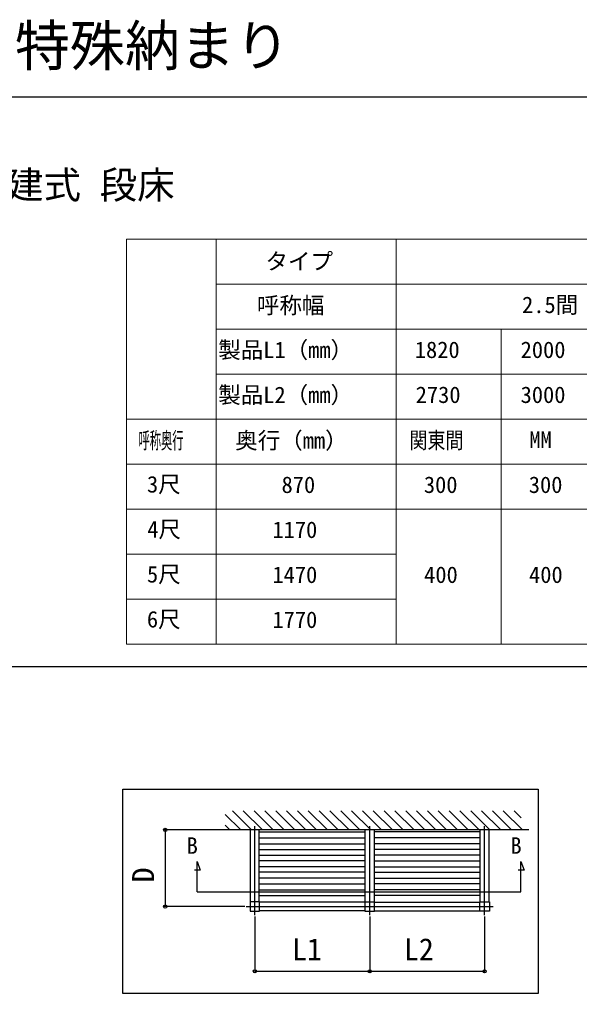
# Model space of a CAD drawing. Units: millimetres, scale not verified. Extents: x -875 to 875, y -1304 to 1297.
# Drawn here: x -501 to -128, y 648 to 1297 of the extents above; entities that cross this region are included whole.
import ezdxf
from ezdxf.enums import TextEntityAlignment as Align

# ---------------------------------------------------------------- set-up
doc = ezdxf.new("R2010")
doc.units = ezdxf.units.MM
doc.header["$LTSCALE"] = 8
doc.layers.add('0-1_TABLE1', color=7, linetype='Continuous', lineweight=18)
for name, color, linetype in [('0-2_USER1', 3, 'Continuous'), ('0-4_YKK_12', 2, 'Continuous'), ('0-6_YKK_A1', 4, 'Continuous'), ('0-7_YKK_D', 6, 'Continuous'), ('0-8_YKK_ZWAK', 7, 'Continuous')]:
    doc.layers.add(name, color=color, linetype=linetype)
doc.styles.add('ＭＳ ゴシック', font='')
doc.styles.get('ＭＳ ゴシック').set_extended_font_data('MS Gothic')

msp = doc.modelspace()

# ---------------------------------------------------------------- linework, layer by layer
at = {"layer": '0-1_TABLE1'}
for p, q in [((-430, 1150.8), (835, 1150.8)), ((-430, 1150.8), (-430, 880.8)), ((-370, 1150.8), (-370, 880.8)), ((-250, 1150.8), (-250, 880.8)), ((-370, 1120.8), (835, 1120.8)), ((-370, 1090.8), (835, 1090.8)), ((-180, 1090.8), (-180, 880.8)), ((-370, 1060.8), (835, 1060.8)), ((-430, 1030.8), (835, 1030.8)), ((-430, 1000.8), (835, 1000.8)), ((-430, 970.8), (35, 970.8)), ((-430, 940.8), (-250, 940.8)), ((-430, 910.8), (-250, 910.8)), ((-430, 880.8), (835, 880.8))]:
    msp.add_line(p, q, dxfattribs=at)
at = {"layer": '0-4_YKK_12'}
for p, q in [((-344.326, 700.14), (-344.326, 759.439)), ((-267.668, 700.14), (-267.668, 759.439)), ((-191.009, 700.14), (-191.009, 759.439)), ((-382.809, 715.578), (-382.809, 735.846)), ((-166.782, 715.578), (-166.782, 735.846)), ((-382.809, 715.578), (-166.782, 715.578)), ((-350.02, 705.834), (-185.315, 705.834))]:
    msp.add_line(p, q, dxfattribs=at)
for points in [[(-382.809, 735.846), (-380.679, 729.996), (-384.579, 729.996)], [(-166.782, 735.846), (-164.652, 729.996), (-168.552, 729.996)]]:
    msp.add_lwpolyline(points, dxfattribs=at)
at = {"layer": '0-6_YKK_A1'}
for p, q in [((-364.117, 767.306), (-353.75, 756.939)), ((-359.299, 769.716), (-346.523, 756.939)), ((-352.072, 769.716), (-339.295, 756.939)), ((-344.844, 769.716), (-332.068, 756.939)), ((-337.617, 769.716), (-324.841, 756.939)), ((-330.39, 769.716), (-317.613, 756.939)), ((-323.162, 769.716), (-310.386, 756.939)), ((-315.935, 769.716), (-303.158, 756.939)), ((-308.707, 769.716), (-295.931, 756.939)), ((-301.48, 769.716), (-288.703, 756.939)), ((-294.252, 769.716), (-281.476, 756.939)), ((-287.025, 769.716), (-274.249, 756.939)), ((-279.798, 769.716), (-267.021, 756.939)), ((-272.57, 769.716), (-259.794, 756.939)), ((-265.343, 769.716), (-252.566, 756.939)), ((-258.115, 769.716), (-245.339, 756.939)), ((-250.888, 769.716), (-238.111, 756.939)), ((-243.66, 769.716), (-230.884, 756.939)), ((-236.433, 769.716), (-223.657, 756.939)), ((-229.206, 769.716), (-216.429, 756.939)), ((-221.978, 769.716), (-209.202, 756.939)), ((-214.751, 769.716), (-201.974, 756.939)), ((-207.523, 769.716), (-194.747, 756.939)), ((-200.296, 769.716), (-187.52, 756.939)), ((-193.068, 769.716), (-180.292, 756.939)), ((-185.841, 769.716), (-173.065, 756.939)), ((-178.614, 769.716), (-165.837, 756.939)), ((-171.386, 769.716), (-166.544, 764.874)), ((-364.117, 760.079), (-360.978, 756.939)), ((-161.514, 756.939), (-364.117, 756.939)), ((-347.274, 709.028), (-347.274, 756.939)), ((-341.378, 709.028), (-341.378, 756.939)), ((-341.378, 755.662), (-270.862, 755.662)), ((-270.862, 756.939), (-270.862, 702.64)), ((-264.473, 702.64), (-264.473, 756.939)), ((-193.958, 755.662), (-264.473, 755.662)), ((-247.972, 756.939), (-251.164, 756.939)), ((-233.066, 756.939), (-236.258, 756.939)), ((-193.958, 709.028), (-193.958, 756.939)), ((-188.061, 709.028), (-188.061, 756.939)), ((-341.378, 751.549), (-270.862, 751.549)), ((-341.378, 747.716), (-270.862, 747.716)), ((-193.958, 751.549), (-264.473, 751.549)), ((-193.958, 747.716), (-264.473, 747.716)), ((-341.378, 743.883), (-270.862, 743.883)), ((-193.958, 743.883), (-264.473, 743.883)), ((-341.378, 740.05), (-270.862, 740.05)), ((-270.862, 736.217), (-341.378, 736.217)), ((-193.958, 740.05), (-264.473, 740.05)), ((-264.473, 736.217), (-193.958, 736.217)), ((-270.862, 732.384), (-341.378, 732.384)), ((-270.862, 728.831), (-341.378, 728.831)), ((-264.473, 732.384), (-193.958, 732.384)), ((-264.473, 728.831), (-193.958, 728.831)), ((-270.862, 724.718), (-341.378, 724.718)), ((-264.473, 724.718), (-193.958, 724.718)), ((-341.378, 720.885), (-270.862, 720.885)), ((-341.378, 717.053), (-270.862, 717.053)), ((-193.958, 720.885), (-264.473, 720.885)), ((-193.958, 717.053), (-264.473, 717.053)), ((-341.378, 713.22), (-270.862, 713.22)), ((-270.862, 708.782), (-341.132, 708.782)), ((-270.862, 709.028), (-264.473, 709.028)), ((-193.958, 713.22), (-264.473, 713.22)), ((-264.473, 708.782), (-194.203, 708.782)), ((-347.22, 705.834), (-347.528, 705.834)), ((-270.862, 702.885), (-341.132, 702.885)), ((-270.862, 702.64), (-264.473, 702.64)), ((-264.473, 702.885), (-194.203, 702.885))]:
    msp.add_line(p, q, dxfattribs=at)
for points in [[(-432.34, 784.18), (-155.33, 784.18), (-155.33, 647.837), (-432.34, 647.837)], [(-347.52, 702.64), (-341.132, 702.64), (-341.132, 709.028), (-347.52, 709.028)], [(-187.815, 702.64), (-194.203, 702.64), (-194.203, 709.028), (-187.815, 709.028)]]:
    msp.add_lwpolyline(points, close=True, dxfattribs=at)
at = {"layer": '0-7_YKK_D'}
for p, q in [((-641.5, 865.8), (800.5, 865.8)), ((-363.326, 756.939), (-405.117, 756.939)), ((-404.117, 756.939), (-404.117, 705.834)), ((-351.02, 705.834), (-405.117, 705.834)), ((-344.326, 699.14), (-344.326, 661.64)), ((-267.668, 699.14), (-267.668, 661.64)), ((-267.668, 699.14), (-267.668, 661.64)), ((-191.009, 699.14), (-191.009, 661.64)), ((-344.326, 662.64), (-267.668, 662.64)), ((-267.668, 662.64), (-191.009, 662.64))]:
    msp.add_line(p, q, dxfattribs=at)
for centre in [(-404.117, 756.939), (-404.117, 705.834), (-344.326, 662.64), (-267.668, 662.64), (-267.668, 662.64), (-191.009, 662.64)]:
    msp.add_circle(centre, 1.075, dxfattribs=at)
at = {"layer": '0-8_YKK_ZWAK'}
msp.add_line((-875, 1245.8), (875, 1245.8), dxfattribs=at)

# ---------------------------------------------------------------- texts
at = {"layer": '0-1_TABLE1', "style": 'ＭＳ ゴシック'}
for s, p in [('タイプ', (-337.188, 1127.277)), ('呼称幅', (-342.898, 1097.959)), ('2.5間', (-166.023, 1098.257)), ('製品L1（mm）', (-368.722, 1068.215)), ('1820', (-237.585, 1068.3)), ('2000', (-166.989, 1068.3)), ('製品L2（mm）', (-368.722, 1038.215)), ('2730', (-236.989, 1038.3)), ('3000', (-166.989, 1038.3)), ('奥行（mm）', (-357.386, 1007.831)), ('MM', (-161.193, 1008.3)), ('3尺', (-416.278, 978.598)), ('870', (-326.491, 978.3)), ('300', (-231.534, 978.3)), ('300', (-161.534, 978.3)), ('4尺', (-416.108, 948.598)), ('1170', (-332.585, 948.3)), ('5尺', (-416.278, 918.598)), ('1470', (-332.585, 918.3)), ('400', (-231.364, 918.3)), ('400', (-161.364, 918.3)), ('6尺', (-416.321, 888.598)), ('1770', (-332.585, 888.3))]:
    msp.add_text(s, height=11, dxfattribs=at).set_placement(p, align=Align.BOTTOM_LEFT)
for s, width, p in [('呼称奥行', 0.5, (-421.903, 1007.831)), ('関東間', 0.8, (-241.148, 1008.002))]:
    msp.add_text(s, height=11, dxfattribs=dict(at, width=width)).set_placement(p, align=Align.BOTTOM_LEFT)
at = {"layer": '0-2_USER1', "style": 'ＭＳ ゴシック'}
for s, height, p in [('ルシアス バルコニー 特殊納まり', 26.91, (-871.336, 1258.388)), ('■ルシアス バルコニー 柱建式 段床', 18.33, (-810.256, 1172.351)), ('B', 11, (-389.797, 737.69)), ('B', 11, (-173.77, 737.69))]:
    msp.add_text(s, height=height, dxfattribs=at).set_placement(p, align=Align.BOTTOM_LEFT)
at = {"layer": '0-7_YKK_D', "style": 'ＭＳ ゴシック'}
msp.add_text('D', height=14.66, rotation=90, dxfattribs=at).set_placement((-407.117, 721.898), align=Align.BOTTOM_LEFT)
for s, p in [('L1', (-319.519, 665.64)), ('L2', (-244.85, 665.64))]:
    msp.add_text(s, height=14.66, dxfattribs=at).set_placement(p, align=Align.BOTTOM_LEFT)

doc.saveas('drawing.dxf')
